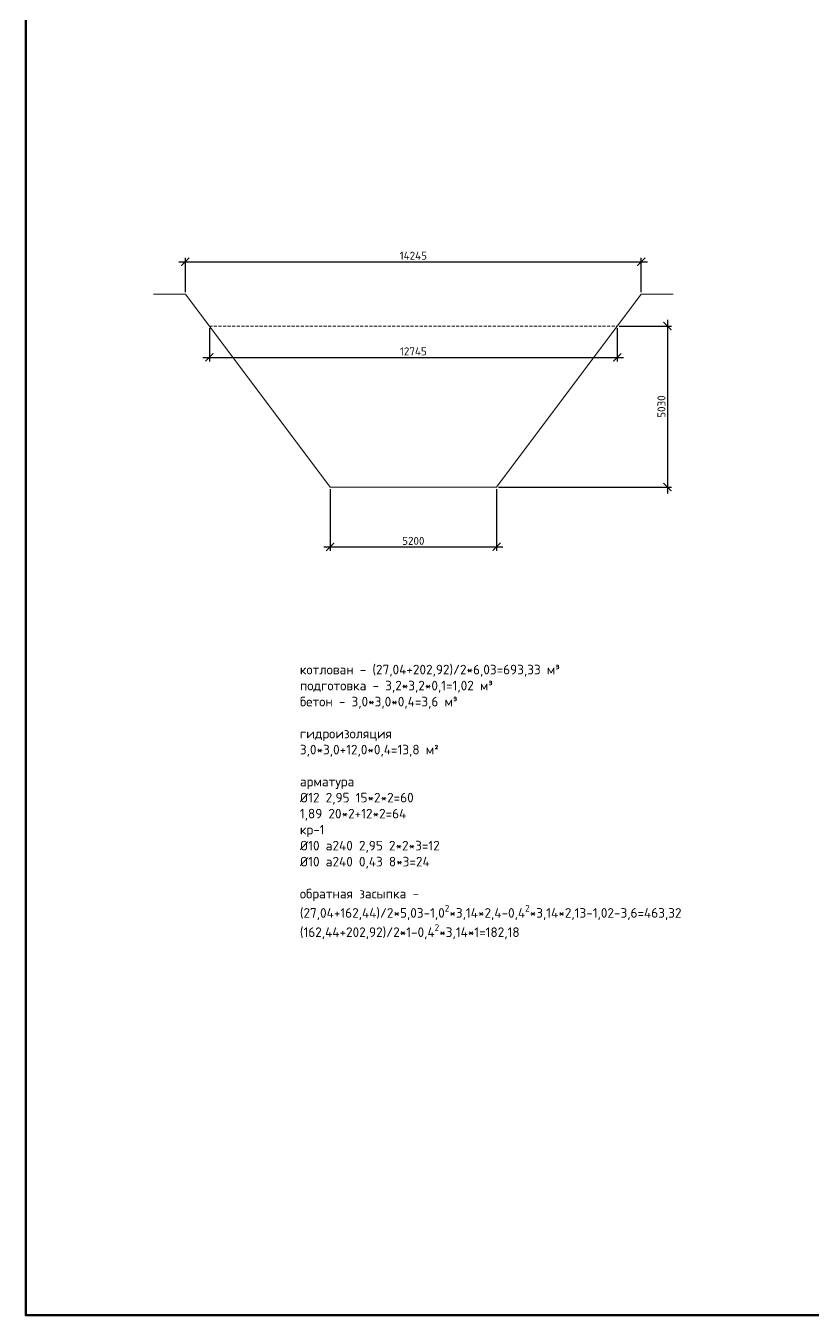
# Model space of a CAD drawing. Header units: metres. Extents: x 354637 to 441172, y 20821 to 108904.
# Drawn here: x 354637 to 379242, y 20821 to 61109 of the extents above; entities that cross this region are included whole.
import ezdxf

# ---------------------------------------------------------------- set-up
doc = ezdxf.new("R2010")
doc.units = ezdxf.units.M
doc.header["$PDSIZE"] = 1
doc.linetypes.add('невидимая', pattern=[9.525, 6.35, -3.175])
doc.layers.get('0').update_dxf_attribs({"lineweight": 0})
doc.layers.get('Defpoints').update_dxf_attribs({"color": 3})
doc.layers.add('Невидимая', color=7, linetype='невидимая', lineweight=15)
doc.layers.add('штриховка', color=7, linetype='Continuous', lineweight=9)
doc.layers.add('помощь', color=1, linetype='Continuous', lineweight=0, plot=False)
doc.styles.add('ISOCPEUR', font='isocpeur.ttf')
doc.dimstyles.new('SPDS-ISOCUP', dxfattribs={"dimscale": 10, "dimtxt": 2.5, "dimasz": 2.5, "dimexe": 1.25, "dimexo": 0.625, "dimtad": 1, "dimdec": 0, "dimrnd": 0.001, "dimtxsty": 'ISOCPEUR', "dimblk": 'ARCHTICK', "dimcen": 2.5, "dimdle": 2, "dimadec": 0, "dimazin": 2, "dimtfac": 0.75, "dimtdec": 0, "dimtmove": 1, "dimatfit": 3, "dimfxl": 1, "dimtolj": 1, "dimarcsym": 1})

# ---------------------------------------------------------------- blocks, each defined once
blk = doc.blocks.new('_ArchTick')
at = {"color": 0, "linetype": 'ByBlock', "lineweight": 30, "const_width": 0.15}
blk.add_lwpolyline([(-0.5, -0.5), (0.5, 0.5)], dxfattribs=at)
blk = doc.blocks.new('*D63')
at = {"layer": 'Defpoints', "color": 0, "ltscale": 10, "transparency": 16777216}
for p in [(373868, 53737), (359623, 52726), (373868, 52726)]:
    blk.add_point(p, dxfattribs=at)
at = {"layer": 'помощь', "color": 0, "lineweight": -2, "ltscale": 10, "transparency": 16777216}
for p, q in [((359423, 53737), (374068, 53737)), ((359623, 52788), (359623, 53862)), ((373868, 52788), (373868, 53862))]:
    blk.add_line(p, q, dxfattribs=at)
at = {"layer": 'помощь', "color": 0, "lineweight": -2, "ltscale": 10, "transparency": 16777216, "xscale": 250, "yscale": 250, "zscale": 250, "rotation": 180}
blk.add_blockref('_ArchTick', (359623, 53737), dxfattribs=at)
at = {"layer": 'помощь', "color": 0, "lineweight": -2, "ltscale": 10, "transparency": 16777216, "xscale": 250, "yscale": 250, "zscale": 250}
blk.add_blockref('_ArchTick', (373868, 53737), dxfattribs=at)
at = {"layer": 'помощь', "color": 0, "ltscale": 10, "transparency": 16777216, "insert": (366746, 53925), "char_height": 250, "attachment_point": 5, "style": 'ISOCPEUR'}
blk.add_mtext('\\A1;14245', dxfattribs=at)
blk = doc.blocks.new('*D64')
at = {"layer": 'Defpoints', "color": 0, "ltscale": 10, "transparency": 16777216}
for p in [(360373, 51726), (373118, 51726), (373118, 50749)]:
    blk.add_point(p, dxfattribs=at)
at = {"layer": 'помощь', "color": 0, "lineweight": -2, "ltscale": 10, "transparency": 16777216}
for p, q in [((360373, 51663), (360373, 50624)), ((373118, 51663), (373118, 50624)), ((360173, 50749), (373318, 50749))]:
    blk.add_line(p, q, dxfattribs=at)
at = {"layer": 'помощь', "color": 0, "lineweight": -2, "ltscale": 10, "transparency": 16777216, "xscale": 250, "yscale": 250, "zscale": 250, "rotation": 180}
blk.add_blockref('_ArchTick', (360373, 50749), dxfattribs=at)
at = {"layer": 'помощь', "color": 0, "lineweight": -2, "ltscale": 10, "transparency": 16777216, "xscale": 250, "yscale": 250, "zscale": 250}
blk.add_blockref('_ArchTick', (373118, 50749), dxfattribs=at)
at = {"layer": 'помощь', "color": 0, "ltscale": 10, "transparency": 16777216, "insert": (366746, 50936), "char_height": 250, "attachment_point": 5, "style": 'ISOCPEUR'}
blk.add_mtext('\\A1;12745', dxfattribs=at)
blk = doc.blocks.new('*D89')
at = {"layer": 'Defpoints', "color": 0, "ltscale": 10, "transparency": 16777216}
for p in [(364146, 46696), (369346, 46696), (369346, 44829)]:
    blk.add_point(p, dxfattribs=at)
at = {"layer": 'помощь', "color": 0, "lineweight": -2, "ltscale": 10, "transparency": 16777216}
for p, q in [((364146, 46633), (364146, 44704)), ((369346, 46633), (369346, 44704)), ((363946, 44829), (369546, 44829))]:
    blk.add_line(p, q, dxfattribs=at)
at = {"layer": 'помощь', "color": 0, "lineweight": -2, "ltscale": 10, "transparency": 16777216, "xscale": 250, "yscale": 250, "zscale": 250, "rotation": 180}
blk.add_blockref('_ArchTick', (364146, 44829), dxfattribs=at)
at = {"layer": 'помощь', "color": 0, "lineweight": -2, "ltscale": 10, "transparency": 16777216, "xscale": 250, "yscale": 250, "zscale": 250}
blk.add_blockref('_ArchTick', (369346, 44829), dxfattribs=at)
at = {"layer": 'помощь', "color": 0, "ltscale": 10, "transparency": 16777216, "insert": (366746, 45016), "char_height": 250, "attachment_point": 5, "style": 'ISOCPEUR'}
blk.add_mtext('\\A1;5200', dxfattribs=at)
blk = doc.blocks.new('*D90')
at = {"layer": 'Defpoints', "color": 0, "ltscale": 10, "transparency": 16777216}
for p in [(373118, 51726), (369346, 46696), (374688, 46696)]:
    blk.add_point(p, dxfattribs=at)
at = {"layer": 'помощь', "color": 0, "lineweight": -2, "ltscale": 10, "transparency": 16777216}
for p, q in [((373181, 51726), (374813, 51726)), ((374688, 51926), (374688, 46496)), ((369408, 46696), (374813, 46696))]:
    blk.add_line(p, q, dxfattribs=at)
at = {"layer": 'помощь', "color": 0, "lineweight": -2, "ltscale": 10, "transparency": 16777216, "xscale": 250, "yscale": 250, "zscale": 250}
for p, rotation in [((374688, 51726), 90), ((374688, 46696), 270)]:
    blk.add_blockref('_ArchTick', p, dxfattribs=dict(at, rotation=rotation))
at = {"layer": 'помощь', "color": 0, "ltscale": 10, "transparency": 16777216, "insert": (374500, 49211), "char_height": 250, "attachment_point": 5, "rotation": 90, "style": 'ISOCPEUR'}
blk.add_mtext('\\A1;5030', dxfattribs=at)

msp = doc.modelspace()

# ---------------------------------------------------------------- linework, layer by layer
at = {"layer": 'Невидимая', "ltscale": 15}
msp.add_lwpolyline([(360373.19, 51725.58), (373118.19, 51725.58)], dxfattribs=at)
at = {"layer": 'помощь', "lineweight": 53, "ltscale": 10}
msp.add_lwpolyline([(354636.97, 102819.38), (419633.95, 102819.38), (419633.95, 20820.55), (354636.97, 20820.55)], close=True, dxfattribs=at)
at = {"layer": 'штриховка', "ltscale": 50}
msp.add_lwpolyline([(358625.24, 52725.58), (359623.19, 52725.58), (364145.69, 46695.58), (369345.69, 46695.58), (373868.19, 52725.58), (374866.14, 52725.58)], dxfattribs=at)

# ---------------------------------------------------------------- texts
at = {"layer": 'помощь', "ltscale": 10, "insert": (363202.27, 41143.54), "char_height": 300, "attachment_point": 1, "style": 'ISOCPEUR'}
msp.add_mtext_dynamic_manual_height_columns('\\A1;котлован - (27,04+202,92)/2*6,03=693,33 м³\\Pподготовка - 3,2*3,2*0,1=1,02 м³\\Pбетон - 3,0*3,0*0,4=3,6 м³\\P\\Pгидроизоляция \\P3,0*3,0+12,0*0,4=13,8 м²\\P\\Pарматура\\P%%C12 2,95 15*2*2=60\\P1,89 20*2+12*2=64\\Pкр-1\\P%%C10 а240 2,95 2*2*3=12\\P%%C10 а240 0,43 8*3=24\\P\\Pобратная засыпка - \\P(27,04+162,44)/2*5,03-1,0{\\H0.7x;\\S2^ ;\\H1.42857x;*3,14*2,4-0,4\\H0.7x;\\S2^ ;\\H1.42857x;*3,14*2,13-1,02-3,6=463,32\\P(162,44+202,92)/2*1-0,4\\H0.7x;\\S2^ ;\\H1.42857x;*3,14*1=182,18}', width=16654.1222, gutter_width=2326.03, heights=[0], dxfattribs=at)

# ---------------------------------------------------------------- dimensions: what is measured, and where the dimension line sits
at = {"layer": 'помощь', "ltscale": 10}
for base, p1, p2, picture, middle in [((373868.19, 53737.16), (359623.19, 52725.58), (373868.19, 52725.58), '*D63', (366745.69, 53924.66)), ((373118.19, 50748.97), (360373.19, 51725.58), (373118.19, 51725.58), '*D64', (366745.69, 50936.47)), ((369345.69, 44828.68), (364145.69, 46695.58), (369345.69, 46695.58), '*D89', (366745.69, 45016.18))]:
    dim = msp.add_linear_dim(base=base, p1=p1, p2=p2, dimstyle='SPDS-ISOCUP', override={"dimscale": 100}, dxfattribs=at)
    dim.commit()
    dim.dimension.update_dxf_attribs({"geometry": picture, "text_midpoint": middle})
dim = msp.add_linear_dim(base=(374687.59, 46695.58), p1=(373118.19, 51725.58), p2=(369345.69, 46695.58), angle=90, dimstyle='SPDS-ISOCUP', override={"dimscale": 100}, dxfattribs=at)
dim.commit()
dim.dimension.update_dxf_attribs({"geometry": '*D90', "text_midpoint": (374500.09, 49210.58)})

doc.saveas('drawing.dxf')
